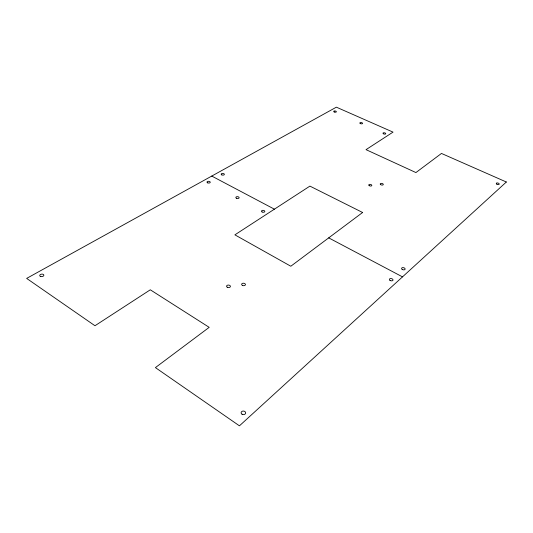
<?xml version="1.0" encoding="UTF-8"?>
<svg xmlns="http://www.w3.org/2000/svg" width="533" height="533" viewBox="0 0 533 533"><rect width="100%" height="100%" fill="white"/><g stroke="black" fill="none" stroke-linecap="round" stroke-linejoin="round"><path stroke-width="0.8" d="M211.754 176.07L274.402 209.176M328.701 237.871L402.502 276.874M506.35 182.006L239.437 425.827L155.409 367.61L209.196 327.342L150.299 289.799L94.974 325.743L26.65 278.406L336.37 107.173L393.028 132.117L366.024 149.653L415.92 172.565L441.464 153.444L506.35 182.006M362.607 212.487L290.818 266.233L234.886 234.846L309.913 186.11L362.607 212.487M334.244 111.97A1.346 0.62 9 0 0 336.363 111.797A1.346 0.62 9 0 0 334.491 110.931A1.346 0.62 9 0 0 334.244 111.97M496.843 184.145A1.532 0.74 15.5 0 0 499.228 184.145A1.532 0.74 15.5 0 0 497.189 182.919A1.532 0.74 15.5 0 0 496.843 184.145M402.155 269.345A1.806 1.073 14.3 0 0 405.093 269.272A1.806 1.073 14.3 0 0 402.861 267.606A1.806 1.073 14.3 0 0 402.155 269.345M221.815 174.897A1.592 0.846 4.7 0 0 224.353 174.471A1.592 0.846 4.7 0 0 222.154 173.452A1.592 0.846 4.7 0 0 221.815 174.897M360.201 123.469A1.372 0.64 10 0 0 362.5 123.549A1.372 0.64 10 0 0 360.921 122.503A1.372 0.64 10 0 0 360.201 123.469M383.374 133.756A1.399 0.653 10.9 0 0 385.692 133.83A1.399 0.653 10.9 0 0 384.04 132.75A1.399 0.653 10.9 0 0 383.374 133.756M369.162 185.604A1.559 0.819 11.1 0 0 371.754 185.651A1.559 0.819 11.1 0 0 369.949 184.345A1.559 0.819 11.1 0 0 369.162 185.604M380.649 184.625A1.552 0.806 11.5 0 0 383.227 184.671A1.552 0.806 11.5 0 0 381.401 183.372A1.552 0.806 11.5 0 0 380.649 184.625M207.75 182.879A1.626 0.879 4 0 0 210.242 182.293A1.626 0.879 4 0 0 207.863 181.36A1.626 0.879 4 0 0 207.75 182.879M389.963 280.318A1.839 1.126 14 0 0 392.968 280.231A1.839 1.126 14 0 0 390.722 278.512A1.839 1.126 14 0 0 389.963 280.318M242.055 414.221A2.292 1.779 5 0 0 245.673 413.088A2.292 1.779 5 0 0 242.462 411.17A2.292 1.779 5 0 0 242.055 414.221M40.755 276.52A2.072 1.246 -6 0 0 43.859 275.235A2.072 1.246 -6 0 0 40.768 274.348A2.072 1.246 -6 0 0 40.755 276.52M236.412 198.223A1.652 0.919 5.2 0 0 239.097 197.85A1.652 0.919 5.2 0 0 236.905 196.684A1.652 0.919 5.2 0 0 236.412 198.223M262.123 211.974A1.679 0.953 6.5 0 0 264.814 211.574A1.679 0.953 6.5 0 0 262.549 210.368A1.679 0.953 6.5 0 0 262.123 211.974M227.245 287.2A1.925 1.246 4.3 0 0 230.383 286.614A1.925 1.246 4.3 0 0 227.851 285.102A1.925 1.246 4.3 0 0 227.245 287.2M242.328 285.342A1.912 1.233 5.3 0 0 245.42 284.762A1.912 1.233 5.3 0 0 242.881 283.263A1.912 1.233 5.3 0 0 242.328 285.342"/></g></svg>
